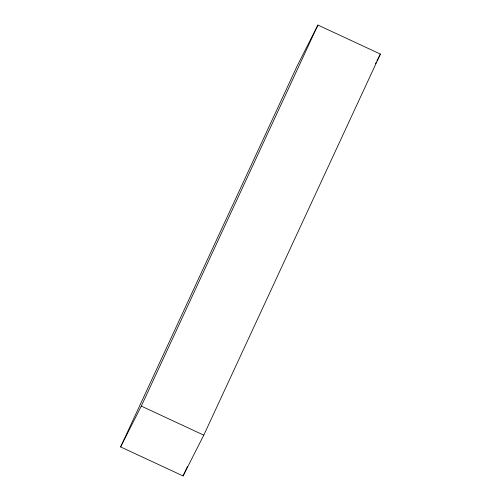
<?xml version="1.0" encoding="UTF-8"?>
<svg xmlns="http://www.w3.org/2000/svg" width="501" height="501" viewBox="0 0 501 501"><rect width="100%" height="100%" fill="white"/><g stroke="black" fill="none" stroke-linecap="round" stroke-linejoin="round"><path stroke-width="0.75" d="M120.603 446.911L297.225 65.85L317.922 25.05L380.397 54.089L203.775 435.15L183.078 475.95L120.603 446.911L141.301 406.104L317.922 25.05M183.078 475.95L187.355 466.725M375.487 63.771L376.188 62.393M376.89 61.009L380.397 54.089M141.301 406.104L203.775 435.15"/></g></svg>
